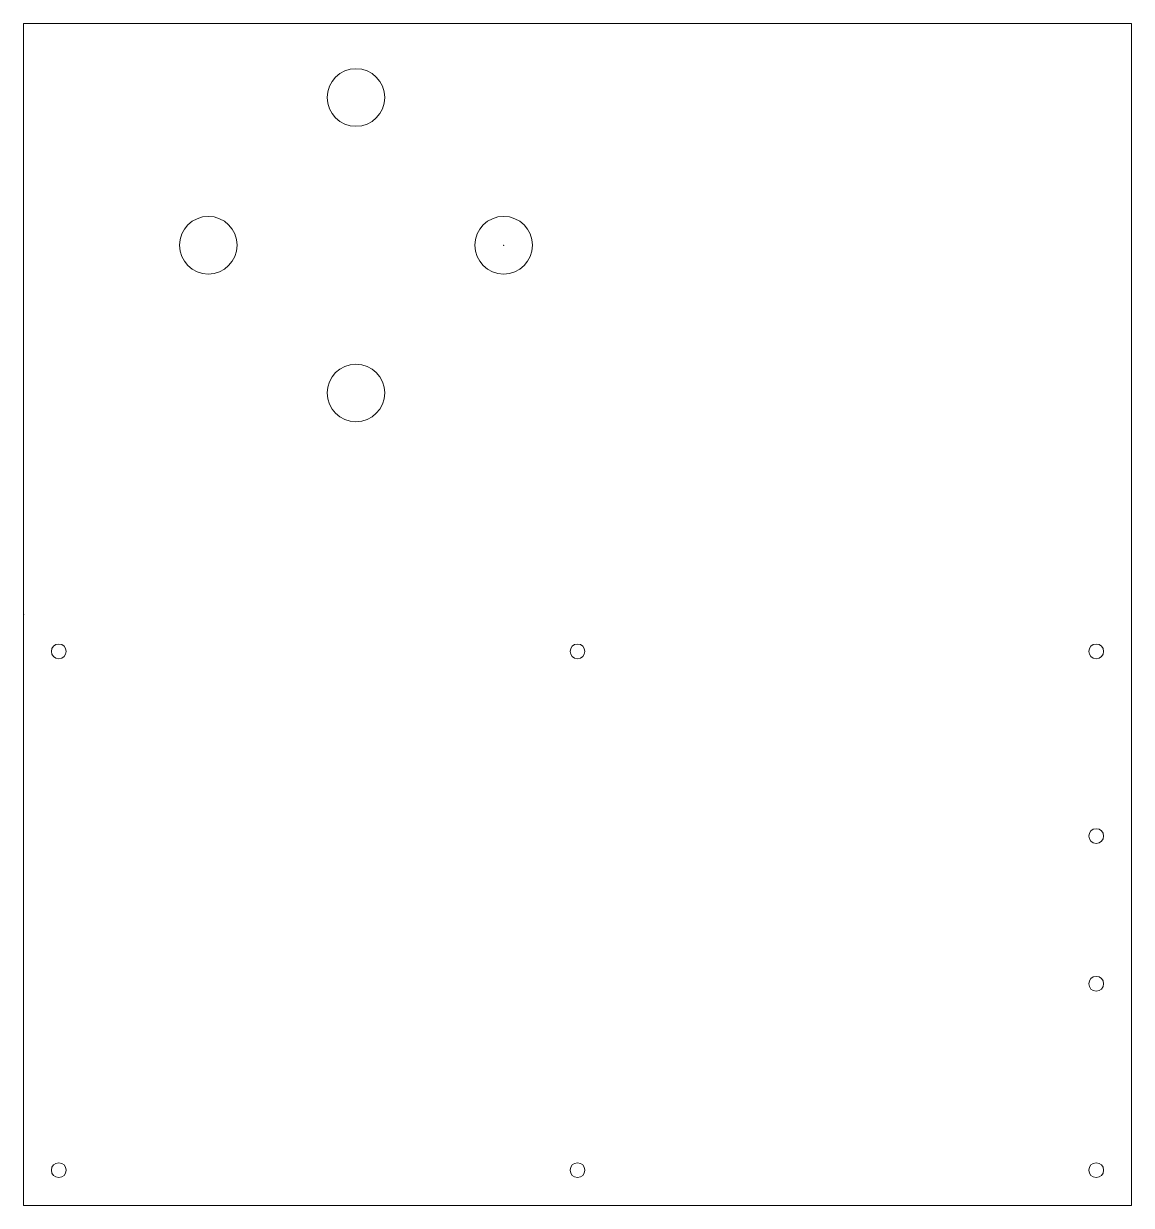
# Model space of a CAD drawing. Header units: millimetres. Extents: x 0 to 300, y -20 to 300.
import ezdxf

# ---------------------------------------------------------------- set-up
doc = ezdxf.new("R2010")
doc.units = ezdxf.units.MM
doc.layers.get('0').update_dxf_attribs({"linetype": 'CONTINUOUS', "lineweight": 0})
doc.layers.add('Cuts', color=1, linetype='CONTINUOUS', lineweight=0)

msp = doc.modelspace()

# ---------------------------------------------------------------- linework, layer by layer
msp.add_point((130, 240))
at = {"layer": 'Cuts'}
for p, q in [((0, 300), (300, 300)), ((0, -20), (0, 300)), ((300, 300), (300, -20)), ((300, -20), (0, -20))]:
    msp.add_line(p, q, dxfattribs=at)
for centre, radius in [((90, 280), 7.8), ((50, 240), 7.8), ((130, 240), 7.8), ((90, 200), 7.8), ((9.525, 130), 2), ((150, 130), 2), ((290.475, 130), 2), ((290.475, 80), 2), ((290.475, 40), 2), ((9.525, -10.475), 2), ((150, -10.475), 2), ((290.475, -10.475), 2)]:
    msp.add_circle(centre, radius, dxfattribs=at)
msp.add_point((0, 140), dxfattribs=at)

doc.saveas('drawing.dxf')
